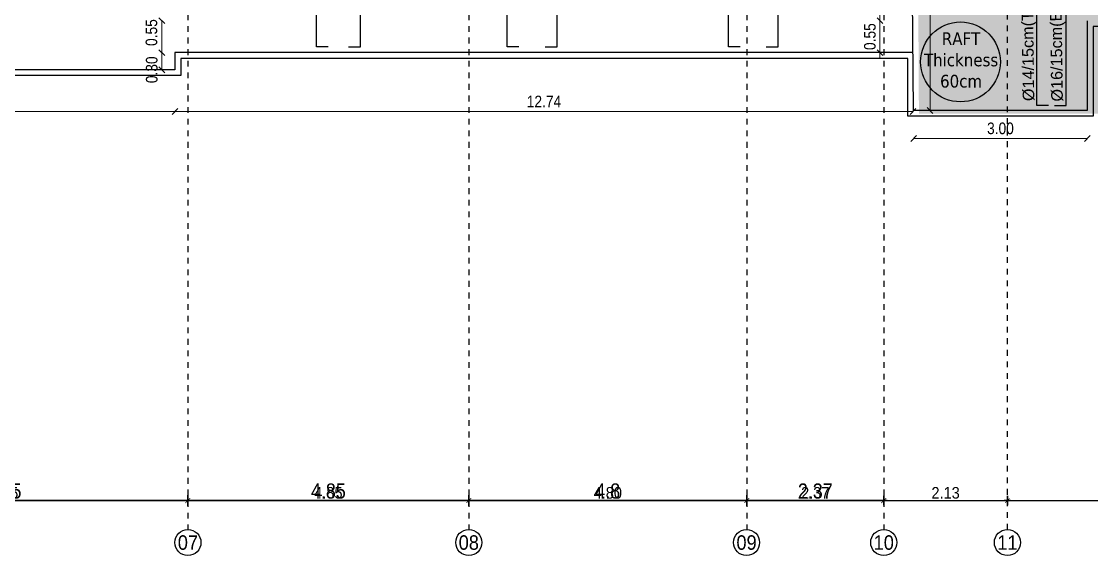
# Model space of a CAD drawing. Header units: metres. Extents: x -55 to 193, y -43 to 92.
# Drawn here: x -5.62 to 12.86, y -10.28 to -1.06 of the extents above; entities that cross this region are included whole.
import ezdxf
from ezdxf.enums import TextEntityAlignment as Align

# ---------------------------------------------------------------- set-up
doc = ezdxf.new("R2010")
doc.units = ezdxf.units.M
doc.header["$MEASUREMENT"] = 0
for name, pattern in [('( Hidden )', [0.375, 0.25, -0.125]), ('CENTER', [50.8, 31.75, -6.35, 6.35, -6.35]), ('F.B COLUMN & AXIS$0$DASHDOT', [25.4, 12.7, -6.35, 0, -6.35])]:
    doc.linetypes.add(name, pattern=pattern)
for name, color, linetype in [('$0$A-AX-AXIS TAGS', 20, 'Continuous'), ('$0$A-AX-NO. TEXT', 41, 'Continuous'), ('A-AX-AXIS LINE', 9, 'CENTER'), ('A-G-DIMENSION', 191, 'Continuous'), ('A-G-XREF LOCKED', 7, 'Continuous'), ('S-BLINDING LINE', 1, 'Continuous'), ('S-CONCRETE PLANS', 4, 'Continuous'), ('S-Steel', 3, 'Continuous'), ('S-TAGS', 135, 'Continuous')]:
    doc.layers.add(name, color=color, linetype=linetype)
for name, color, linetype, lineweight in [('S-D-WATER PROOF', 8, '( Hidden )', 0), ('S-DIMENSIONS', 134, 'Continuous', 13), ('S-TEXT-STEEL', 255, 'Continuous', 15)]:
    doc.layers.add(name, color=color, linetype=linetype, lineweight=lineweight)
doc.styles.add('$0$MT 1-150 (m)', font='arial.ttf', dxfattribs={"width": 0.9, "height": 0.3})
doc.styles.add('ARIAL', font='arial.ttf')
doc.styles.add('MT 1-100 (m)', font='arial.ttf', dxfattribs={"width": 0.9, "height": 0.2})
doc.styles.add('Site 1-200 (m)', font='arial.ttf', dxfattribs={"width": 0.85, "height": 0.2})
doc.styles.add('Tohama', font='tahoma.ttf')
doc.dimstyles.new('FC 1-100 (m)', dxfattribs={"dimtxt": 0.2, "dimasz": 0.1, "dimexe": 0.144, "dimexo": 0.144, "dimgap": 0.072, "dimtad": 1, "dimzin": 1, "dimtxsty": 'Site 1-200 (m)', "dimblk": 'OBLIQUE', "dimcen": 90, "dimse1": 1, "dimse2": 1, "dimclrd": 256, "dimclrt": 256, "dimadec": 3, "dimazin": 3, "dimtfac": 1, "dimtix": 1, "dimtmove": 2, "dimatfit": 3, "dimfxl": 0.144, "dimlwd": -1})
doc.dimstyles.new('FC 1-200 (m)', dxfattribs={"dimtxt": 0.26, "dimasz": 0.03, "dimexe": 0.144, "dimexo": 0.144, "dimgap": 0.03, "dimtad": 1, "dimzin": 9, "dimtxsty": 'Site 1-200 (m)', "dimblk": 'CC-DIMTICK', "dimcen": 90, "dimse1": 1, "dimse2": 1, "dimclrd": 256, "dimclrt": 256, "dimadec": 3, "dimazin": 3, "dimtfac": 1, "dimtix": 1, "dimtmove": 2, "dimatfit": 3, "dimfxl": 0.144, "dimlwd": -1})
doc.dimstyles.new('MOSTAQBAL 1-100 (m)', dxfattribs={"dimtxt": 0.2, "dimasz": 0.027, "dimexe": 0.144, "dimexo": 0.144, "dimgap": 0.072, "dimtad": 1, "dimzin": 1, "dimtxsty": 'MT 1-100 (m)', "dimblk": 'CC-DIMTICK', "dimcen": 90, "dimse1": 1, "dimse2": 1, "dimclrd": 256, "dimclrt": 256, "dimadec": 3, "dimazin": 3, "dimtfac": 1, "dimtix": 1, "dimtmove": 2, "dimatfit": 3, "dimfxl": 0.144, "dimlwd": -1})

# ---------------------------------------------------------------- blocks, each defined once
blk = doc.blocks.new('$0$AXIS TAGS')
at = {"layer": '$0$A-AX-AXIS TAGS'}
blk.add_circle((0, 0), 0.225, dxfattribs=at)
at = {"layer": '$0$A-AX-NO. TEXT', "style": '$0$MT 1-150 (m)', "width": 0.9}
blk.add_attdef('A', text='', height=0.25, dxfattribs=at).set_placement((0, 0), align=Align.MIDDLE_CENTER)
blk = doc.blocks.new('1086-B1-AX-BS2')
at = {"layer": 'A-AX-AXIS LINE', "linetype": 'F.B COLUMN & AXIS$0$DASHDOT', "ltscale": 0.05}
for p, q in [((-2748, 67057), (-2748, -9832)), ((2102, 67057), (2102, -9832)), ((6902, 67057), (6902, -9832)), ((9267, 67057), (9267, -9832))]:
    blk.add_line(p, q, dxfattribs=at)
at = {"layer": '$0$A-AX-NO. TEXT', "xscale": 999.9999999999995, "yscale": 999.9999999999995, "zscale": 999.9999999999995}
for p, values in [((-2748, -10057, 0), {'A': '07'}), ((2102, -10057, 0), {'A': '08'}), ((6898, -10057, 0), {'A': '09'}), ((9267, -10057, 0), {'A': '10'})]:
    blk.add_blockref('$0$AXIS TAGS', p, dxfattribs=at).add_auto_attribs(values)
blk = doc.blocks.new('CC-DIMTICK')
for p, q in [((0, 3), (0, -3)), ((2, 0), (-2, 0))]:
    blk.add_line(p, q)
at = {"const_width": 0.444, "flags": 128}
blk.add_lwpolyline([(-1.41, -1.41), (1.41, 1.41)], dxfattribs=at)
blk = doc.blocks.new('*D300')
at = {"layer": 'A-G-DIMENSION', "transparency": 16777216}
blk.add_line((9.237, -9.332), (6.932, -9.332), dxfattribs=at)
at = {"layer": 'A-G-DIMENSION', "transparency": 16777216, "xscale": 0.03, "yscale": 0.03, "zscale": 0.03, "rotation": 180}
blk.add_blockref('CC-DIMTICK', (6.902, -9.332), dxfattribs=at)
at = {"layer": 'A-G-DIMENSION', "transparency": 16777216, "xscale": 0.03, "yscale": 0.03, "zscale": 0.03}
blk.add_blockref('CC-DIMTICK', (9.267, -9.332), dxfattribs=at)
at = {"layer": 'A-G-DIMENSION', "transparency": 16777216, "insert": (8.085, -9.169), "char_height": 0.26, "attachment_point": 5, "style": 'Site 1-200 (m)'}
blk.add_mtext('\\A1;2.37', dxfattribs=at)
blk = doc.blocks.new('*D301')
at = {"layer": 'A-G-DIMENSION', "transparency": 16777216}
blk.add_line((6.872, -9.332), (2.132, -9.332), dxfattribs=at)
at = {"layer": 'A-G-DIMENSION', "transparency": 16777216, "xscale": 0.03, "yscale": 0.03, "zscale": 0.03, "rotation": 180}
blk.add_blockref('CC-DIMTICK', (2.102, -9.332), dxfattribs=at)
at = {"layer": 'A-G-DIMENSION', "transparency": 16777216, "xscale": 0.03, "yscale": 0.03, "zscale": 0.03}
blk.add_blockref('CC-DIMTICK', (6.902, -9.332), dxfattribs=at)
at = {"layer": 'A-G-DIMENSION', "transparency": 16777216, "insert": (4.502, -9.169), "char_height": 0.26, "attachment_point": 5, "style": 'Site 1-200 (m)'}
blk.add_mtext('\\A1;4.8', dxfattribs=at)
blk = doc.blocks.new('*D302')
at = {"layer": 'A-G-DIMENSION', "transparency": 16777216}
blk.add_line((2.072, -9.332), (-2.718, -9.332), dxfattribs=at)
at = {"layer": 'A-G-DIMENSION', "transparency": 16777216, "xscale": 0.03, "yscale": 0.03, "zscale": 0.03, "rotation": 180}
blk.add_blockref('CC-DIMTICK', (-2.748, -9.332), dxfattribs=at)
at = {"layer": 'A-G-DIMENSION', "transparency": 16777216, "xscale": 0.03, "yscale": 0.03, "zscale": 0.03}
blk.add_blockref('CC-DIMTICK', (2.102, -9.332), dxfattribs=at)
at = {"layer": 'A-G-DIMENSION', "transparency": 16777216, "insert": (-0.323, -9.169), "char_height": 0.26, "attachment_point": 5, "style": 'Site 1-200 (m)'}
blk.add_mtext('\\A1;4.85', dxfattribs=at)
blk = doc.blocks.new('*D303')
at = {"layer": 'A-G-DIMENSION', "transparency": 16777216}
blk.add_line((-2.778, -9.332), (-9.068, -9.332), dxfattribs=at)
at = {"layer": 'A-G-DIMENSION', "transparency": 16777216, "xscale": 0.03, "yscale": 0.03, "zscale": 0.03, "rotation": 180}
blk.add_blockref('CC-DIMTICK', (-9.098, -9.332), dxfattribs=at)
at = {"layer": 'A-G-DIMENSION', "transparency": 16777216, "xscale": 0.03, "yscale": 0.03, "zscale": 0.03}
blk.add_blockref('CC-DIMTICK', (-2.748, -9.332), dxfattribs=at)
at = {"layer": 'A-G-DIMENSION', "transparency": 16777216, "insert": (-5.923, -9.169), "char_height": 0.26, "attachment_point": 5, "style": 'Site 1-200 (m)'}
blk.add_mtext('\\A1;6.35', dxfattribs=at)
blk = doc.blocks.new('1086-B1-AX-BS1')
at = {"layer": 'A-AX-AXIS LINE', "linetype": 'F.B COLUMN & AXIS$0$DASHDOT', "ltscale": 0.05}
for p, q in [((-2748, 67057), (-2748, -9832)), ((2102, 67057), (2102, -9832)), ((6902, 67057), (6902, -9832)), ((9267, 67057), (9267, -9832)), ((11402, -9832), (11402, 67057))]:
    blk.add_line(p, q, dxfattribs=at)
at = {"layer": '$0$A-AX-NO. TEXT', "xscale": 999.9999999999995, "yscale": 999.9999999999995, "zscale": 999.9999999999995}
for p, values in [((-2748, -10057, 0), {'A': '07'}), ((2102, -10057, 0), {'A': '08'}), ((6898, -10057, 0), {'A': '09'}), ((9267, -10057, 0), {'A': '10'}), ((11402, -10057, 0), {'A': '11'})]:
    blk.add_blockref('$0$AXIS TAGS', p, dxfattribs=at).add_auto_attribs(values)
blk = doc.blocks.new('*D320')
at = {"layer": 'A-G-DIMENSION', "transparency": 16777216}
blk.add_line((-9.071, -9.332), (-2.775, -9.332), dxfattribs=at)
at = {"layer": 'A-G-DIMENSION', "transparency": 16777216, "xscale": 0.027, "yscale": 0.027, "zscale": 0.027, "rotation": 180}
blk.add_blockref('CC-DIMTICK', (-9.098, -9.332), dxfattribs=at)
at = {"layer": 'A-G-DIMENSION', "transparency": 16777216, "xscale": 0.027, "yscale": 0.027, "zscale": 0.027}
blk.add_blockref('CC-DIMTICK', (-2.748, -9.332), dxfattribs=at)
at = {"layer": 'A-G-DIMENSION', "transparency": 16777216, "insert": (-5.923, -9.2), "char_height": 0.2, "attachment_point": 5, "style": 'MT 1-100 (m)'}
blk.add_mtext('\\A1;6.35', dxfattribs=at)
blk = doc.blocks.new('*D321')
at = {"layer": 'A-G-DIMENSION', "transparency": 16777216}
blk.add_line((-2.721, -9.332), (2.075, -9.332), dxfattribs=at)
at = {"layer": 'A-G-DIMENSION', "transparency": 16777216, "xscale": 0.027, "yscale": 0.027, "zscale": 0.027, "rotation": 180}
blk.add_blockref('CC-DIMTICK', (-2.748, -9.332), dxfattribs=at)
at = {"layer": 'A-G-DIMENSION', "transparency": 16777216, "xscale": 0.027, "yscale": 0.027, "zscale": 0.027}
blk.add_blockref('CC-DIMTICK', (2.102, -9.332), dxfattribs=at)
at = {"layer": 'A-G-DIMENSION', "transparency": 16777216, "insert": (-0.323, -9.2), "char_height": 0.2, "attachment_point": 5, "style": 'MT 1-100 (m)'}
blk.add_mtext('\\A1;4.85', dxfattribs=at)
blk = doc.blocks.new('*D322')
at = {"layer": 'A-G-DIMENSION', "transparency": 16777216}
blk.add_line((2.129, -9.332), (6.875, -9.332), dxfattribs=at)
at = {"layer": 'A-G-DIMENSION', "transparency": 16777216, "xscale": 0.027, "yscale": 0.027, "zscale": 0.027, "rotation": 180}
blk.add_blockref('CC-DIMTICK', (2.102, -9.332), dxfattribs=at)
at = {"layer": 'A-G-DIMENSION', "transparency": 16777216, "xscale": 0.027, "yscale": 0.027, "zscale": 0.027}
blk.add_blockref('CC-DIMTICK', (6.902, -9.332), dxfattribs=at)
at = {"layer": 'A-G-DIMENSION', "transparency": 16777216, "insert": (4.502, -9.2), "char_height": 0.2, "attachment_point": 5, "style": 'MT 1-100 (m)'}
blk.add_mtext('\\A1;4.80', dxfattribs=at)
blk = doc.blocks.new('*D323')
at = {"layer": 'A-G-DIMENSION', "transparency": 16777216}
blk.add_line((6.929, -9.332), (9.24, -9.332), dxfattribs=at)
at = {"layer": 'A-G-DIMENSION', "transparency": 16777216, "xscale": 0.027, "yscale": 0.027, "zscale": 0.027, "rotation": 180}
blk.add_blockref('CC-DIMTICK', (6.902, -9.332), dxfattribs=at)
at = {"layer": 'A-G-DIMENSION', "transparency": 16777216, "xscale": 0.027, "yscale": 0.027, "zscale": 0.027}
blk.add_blockref('CC-DIMTICK', (9.267, -9.332), dxfattribs=at)
at = {"layer": 'A-G-DIMENSION', "transparency": 16777216, "insert": (8.085, -9.2), "char_height": 0.2, "attachment_point": 5, "style": 'MT 1-100 (m)'}
blk.add_mtext('\\A1;2.37', dxfattribs=at)
blk = doc.blocks.new('*D324')
at = {"layer": 'A-G-DIMENSION', "transparency": 16777216}
blk.add_line((9.294, -9.332), (11.375, -9.332), dxfattribs=at)
at = {"layer": 'A-G-DIMENSION', "transparency": 16777216, "xscale": 0.027, "yscale": 0.027, "zscale": 0.027, "rotation": 180}
blk.add_blockref('CC-DIMTICK', (9.267, -9.332), dxfattribs=at)
at = {"layer": 'A-G-DIMENSION', "transparency": 16777216, "xscale": 0.027, "yscale": 0.027, "zscale": 0.027}
blk.add_blockref('CC-DIMTICK', (11.402, -9.332), dxfattribs=at)
at = {"layer": 'A-G-DIMENSION', "transparency": 16777216, "insert": (10.335, -9.2), "char_height": 0.2, "attachment_point": 5, "style": 'MT 1-100 (m)'}
blk.add_mtext('\\A1;2.13', dxfattribs=at)
blk = doc.blocks.new('*D325')
at = {"layer": 'A-G-DIMENSION', "transparency": 16777216}
blk.add_line((11.429, -9.332), (15.375, -9.332), dxfattribs=at)
at = {"layer": 'A-G-DIMENSION', "transparency": 16777216, "xscale": 0.027, "yscale": 0.027, "zscale": 0.027, "rotation": 180}
blk.add_blockref('CC-DIMTICK', (11.402, -9.332), dxfattribs=at)
at = {"layer": 'A-G-DIMENSION', "transparency": 16777216, "xscale": 0.027, "yscale": 0.027, "zscale": 0.027}
blk.add_blockref('CC-DIMTICK', (15.402, -9.332), dxfattribs=at)
at = {"layer": 'A-G-DIMENSION', "transparency": 16777216, "insert": (13.402, -9.2), "char_height": 0.2, "attachment_point": 5, "style": 'MT 1-100 (m)'}
blk.add_mtext('\\A1;4.00', dxfattribs=at)
blk = doc.blocks.new('_OBLIQUE')
at = {"color": 0, "linetype": 'ByBlock'}
blk.add_line((-0.5, -0.5), (0.5, 0.5), dxfattribs=at)
blk = doc.blocks.new('*D79')
at = {"layer": 'S-DIMENSIONS', "transparency": 16777216}
blk.add_line((12.782, -3.084), (9.783, -3.084), dxfattribs=at)
at = {"layer": 'S-DIMENSIONS', "transparency": 16777216, "xscale": 0.1, "yscale": 0.1, "zscale": 0.1, "rotation": 180}
blk.add_blockref('_OBLIQUE', (9.783, -3.084), dxfattribs=at)
at = {"layer": 'S-DIMENSIONS', "transparency": 16777216, "xscale": 0.1, "yscale": 0.1, "zscale": 0.1}
blk.add_blockref('_OBLIQUE', (12.782, -3.084), dxfattribs=at)
at = {"layer": 'S-DIMENSIONS', "transparency": 16777216, "insert": (11.282, -2.91), "char_height": 0.2, "attachment_point": 5, "style": 'Site 1-200 (m)'}
blk.add_mtext('\\A1;3.00', dxfattribs=at)
blk = doc.blocks.new('*D80')
at = {"layer": 'S-DIMENSIONS', "transparency": 16777216}
blk.add_line((10.066, 0.449), (10.066, -2.601), dxfattribs=at)
at = {"layer": 'S-DIMENSIONS', "transparency": 16777216, "xscale": 0.1, "yscale": 0.1, "zscale": 0.1}
for p, rotation in [((10.066, 0.449), 90), ((10.066, -2.601), 270)]:
    blk.add_blockref('_OBLIQUE', p, dxfattribs=dict(at, rotation=rotation))
at = {"layer": 'S-DIMENSIONS', "transparency": 16777216, "insert": (9.892, -0.704), "char_height": 0.2, "attachment_point": 5, "rotation": 90, "style": 'Site 1-200 (m)'}
blk.add_mtext('\\A1;3.05', dxfattribs=at)
blk = doc.blocks.new('*D245')
at = {"layer": 'S-DIMENSIONS', "transparency": 16777216}
blk.add_line((-2.972, -2.617), (9.772, -2.617), dxfattribs=at)
at = {"layer": 'S-DIMENSIONS', "transparency": 16777216, "xscale": 0.1, "yscale": 0.1, "zscale": 0.1, "rotation": 180}
blk.add_blockref('_OBLIQUE', (-2.972, -2.617), dxfattribs=at)
at = {"layer": 'S-DIMENSIONS', "transparency": 16777216, "xscale": 0.1, "yscale": 0.1, "zscale": 0.1}
blk.add_blockref('_OBLIQUE', (9.772, -2.617), dxfattribs=at)
at = {"layer": 'S-DIMENSIONS', "transparency": 16777216, "insert": (3.4, -2.445), "char_height": 0.2, "attachment_point": 5, "style": 'Site 1-200 (m)'}
blk.add_mtext('\\A1;12.74', dxfattribs=at)
blk = doc.blocks.new('*D246')
at = {"layer": 'S-DIMENSIONS', "transparency": 16777216}
blk.add_line((-2.972, -2.617), (-17.078, -2.617), dxfattribs=at)
at = {"layer": 'S-DIMENSIONS', "transparency": 16777216, "xscale": 0.1, "yscale": 0.1, "zscale": 0.1, "rotation": 180}
blk.add_blockref('_OBLIQUE', (-17.078, -2.617), dxfattribs=at)
at = {"layer": 'S-DIMENSIONS', "transparency": 16777216, "xscale": 0.1, "yscale": 0.1, "zscale": 0.1}
blk.add_blockref('_OBLIQUE', (-2.972, -2.617), dxfattribs=at)
at = {"layer": 'S-DIMENSIONS', "transparency": 16777216, "insert": (-10.025, -2.445), "char_height": 0.2, "attachment_point": 5, "style": 'Site 1-200 (m)'}
blk.add_mtext('\\A1;14.11', dxfattribs=at)
blk = doc.blocks.new('*D247')
at = {"layer": 'S-DIMENSIONS', "transparency": 16777216}
blk.add_line((-3.198, -1.898), (-3.198, -1.601), dxfattribs=at)
at = {"layer": 'S-DIMENSIONS', "transparency": 16777216, "xscale": 0.1, "yscale": 0.1, "zscale": 0.1}
for p, rotation in [((-3.198, -1.601), 90), ((-3.198, -1.898), 270)]:
    blk.add_blockref('_OBLIQUE', p, dxfattribs=dict(at, rotation=rotation))
at = {"layer": 'S-DIMENSIONS', "transparency": 16777216, "insert": (-3.372, -1.898), "char_height": 0.2, "attachment_point": 5, "rotation": 90, "style": 'Site 1-200 (m)'}
blk.add_mtext('\\A1;0.30', dxfattribs=at)
blk = doc.blocks.new('*D248')
at = {"layer": 'S-DIMENSIONS', "transparency": 16777216}
blk.add_line((-3.198, -1.601), (-3.198, -1.051), dxfattribs=at)
at = {"layer": 'S-DIMENSIONS', "transparency": 16777216, "xscale": 0.1, "yscale": 0.1, "zscale": 0.1}
for p, rotation in [((-3.198, -1.051), 90), ((-3.198, -1.601), 270)]:
    blk.add_blockref('_OBLIQUE', p, dxfattribs=dict(at, rotation=rotation))
at = {"layer": 'S-DIMENSIONS', "transparency": 16777216, "insert": (-3.377, -1.256), "char_height": 0.2, "attachment_point": 5, "rotation": 90, "style": 'Site 1-200 (m)'}
blk.add_mtext('\\A1;0.55', dxfattribs=at)
blk = doc.blocks.new('*D249')
at = {"layer": 'S-DIMENSIONS', "transparency": 16777216}
for p, q in [((9.202, -1.051), (9.202, -0.951)), ((9.202, -1.601), (9.202, -1.051)), ((9.202, -1.601), (9.202, -1.701))]:
    blk.add_line(p, q, dxfattribs=at)
at = {"layer": 'S-DIMENSIONS', "transparency": 16777216, "xscale": 0.1, "yscale": 0.1, "zscale": 0.1}
for p, rotation in [((9.202, -1.051), 270), ((9.202, -1.601), 90)]:
    blk.add_blockref('_OBLIQUE', p, dxfattribs=dict(at, rotation=rotation))
at = {"layer": 'S-DIMENSIONS', "transparency": 16777216, "insert": (9.028, -1.326), "char_height": 0.2, "attachment_point": 5, "rotation": 90, "style": 'Site 1-200 (m)'}
blk.add_mtext('\\A1;0.55', dxfattribs=at)
blk = doc.blocks.new('1086-B1-X-COBS2')
at = {"layer": 'A-G-XREF LOCKED', "xscale": 0.001, "yscale": 0.001, "zscale": 0.001}
blk.add_blockref('1086-B1-AX-BS2', (0, 0), dxfattribs=at)
at = {"layer": 'A-G-DIMENSION'}
for base, p1, p2, picture, middle in [((2.102, -9.332), (6.902, -8.866), (2.102, -9.332), '*D301', (4.502, -9.169)), ((6.9018, -9.3321), (9.2674, -8.8661), (6.9018, -8.8661), '*D300', (8.0846, -9.1693)), ((-9.098, -9.332), (-2.748, -9.332), (-9.098, -9.332), '*D303', (-5.923, -9.169)), ((-2.748, -9.332), (2.102, -9.332), (-2.748, -9.332), '*D302', (-0.323, -9.169))]:
    dim = blk.add_linear_dim(base=base, p1=p1, p2=p2, dimstyle='FC 1-200 (m)', dxfattribs=at)
    dim.commit()
    dim.dimension.update_dxf_attribs({"geometry": picture, "text_midpoint": middle})
blk = doc.blocks.new('1086-B1-X-COBS1')
at = {"xscale": 0.001, "yscale": 0.001, "zscale": 0.001}
blk.add_blockref('1086-B1-AX-BS1', (0, 0), dxfattribs=at)
at = {"layer": 'A-G-DIMENSION'}
for base, p1, p2, picture, middle in [((-2.748, -9.332), (-9.098, -8.484), (-2.748, -8.336), '*D320', (-5.923, -9.2)), ((2.102, -9.332), (-2.748, -8.336), (2.102, -8.442), '*D321', (-0.323, -9.2)), ((6.902, -9.332), (2.102, -8.442), (6.902, -8.569), '*D322', (4.502, -9.2)), ((9.2674, -9.3321), (6.9018, -8.5693), (9.2674, -8.7605), '*D323', (8.0846, -9.1999)), ((11.4018, -9.3321), (9.2674, -8.7605), (11.4018, -8.6967), '*D324', (10.3346, -9.1999)), ((15.402, -9.332), (11.402, -8.697), (15.402, -8.973), '*D325', (13.402, -9.2))]:
    dim = blk.add_linear_dim(base=base, p1=p1, p2=p2, dimstyle='MOSTAQBAL 1-100 (m)', dxfattribs=at)
    dim.commit()
    dim.dimension.update_dxf_attribs({"geometry": picture, "text_midpoint": middle})

msp = doc.modelspace()

# ---------------------------------------------------------------- hatches: boundary and pattern name
at = {"layer": 'S-D-WATER PROOF'}
h = msp.add_hatch(color=254, dxfattribs=at)
h.dxf.hatch_style = 1
edge = h.paths.add_edge_path()
edge.add_line((9.856, 0.496), (20.517, 0.496))
edge.add_line((20.517, 0.496), (20.536, 0.563))
edge.add_arc((19.701, 5.796), 5.299, 279.0657, 365.2854)
edge.add_line((24.977, 6.284), (26.67, 6.44))
edge.add_arc((19.701, 5.796), 6.999, -82.2058, 5.2813, ccw=False)
edge.add_line((20.65, -1.139), (19.974, -1.204))
edge.add_line((19.974, -1.204), (13.024, -1.204))
edge.add_line((13.024, -1.204), (13.024, -2.654))
edge.add_line((13.024, -2.654), (9.874, -2.654))
edge.add_line((9.874, -2.654), (9.856, 0.496))

# ---------------------------------------------------------------- linework, layer by layer
at = {"layer": 'S-BLINDING LINE'}
msp.add_lwpolyline([(19.852, -1.151), (12.882, -1.151), (12.882, -2.701), (9.682, -2.701), (9.682, -1.701), (-2.872, -1.701), (-2.872, -1.998), (-12.971, -1.998)], dxfattribs=at)
at = {"layer": 'S-CONCRETE PLANS'}
for p, q in [((9.783, -2.601), (9.752, 0.449)), ((12.782, -1.051), (12.782, -2.601)), ((12.782, -2.601), (9.783, -2.601))]:
    msp.add_line(p, q, dxfattribs=at)
msp.add_lwpolyline([(9.772, -1.601), (-2.972, -1.601), (-2.972, -1.898), (-17.078, -1.898), (-17.078, 0.602), (-16.613, 0.602)], dxfattribs=at)
at = {"layer": 'S-Steel'}
for points in [[(2.967, -1.501), (2.767, -1.501), (2.767, 9.749)], [(6.785, -1.501), (6.585, -1.501), (6.585, 9.749)], [(3.418, -1.501), (3.625, -1.501), (3.625, 5.149)], [(-0.324, -1.501), (-0.525, -1.501), (-0.525, 4.549)], [(0.027, -1.501), (0.234, -1.501), (0.234, 2.449)], [(7.237, -1.501), (7.444, -1.501), (7.444, 2.149)], [(12.113, -2.513), (11.913, -2.513), (11.913, 0.349), (12.113, 0.349)], [(12.214, -2.513), (12.414, -2.513), (12.414, 0.349), (12.214, 0.349)]]:
    msp.add_lwpolyline(points, dxfattribs=at)
at = {"layer": 'S-TAGS', "ltscale": 0.05}
msp.add_circle((10.592, -1.762), 0.689, dxfattribs=at)

# ---------------------------------------------------------------- block references
at = {"layer": 'A-G-XREF LOCKED'}
msp.add_blockref('1086-B1-X-COBS2', (0, 0), dxfattribs=at)
at = {"layer": 'S-CONCRETE PLANS'}
msp.add_blockref('1086-B1-X-COBS1', (0, 0), dxfattribs=at)

# ---------------------------------------------------------------- texts
at = {"layer": 'S-TAGS', "ltscale": 0.05, "insert": (11.431, -1.251), "char_height": 0.22, "width": 1.65732, "attachment_point": 3, "style": 'Tohama'}
msp.add_mtext('\\pxqc;RAFT Thickness^J60cm', dxfattribs=at)
at = {"layer": 'S-TEXT-STEEL', "ltscale": 0.05, "style": 'ARIAL'}
for s, p in [('%%C14/15cm(Top)', (11.854, -1.459)), ('%%C16/15cm(Bot.)', (12.346, -1.459))]:
    msp.add_text(s, height=0.2, rotation=90.7585, dxfattribs=at).set_placement(p, align=Align.CENTER)

# ---------------------------------------------------------------- dimensions: what is measured, and where the dimension line sits
at = {"layer": 'S-DIMENSIONS'}
for base, p1, p2, picture, middle in [((10.066, -2.601), (9.84, 0.449), (9.84, -2.601), '*D80', (9.892, -0.704)), ((-3.198, -1.051), (-2.972, -1.601), (-2.972, -1.051), '*D248', (-3.377, -1.256)), ((-3.198, -1.601), (-2.972, -1.898), (-2.972, -1.601), '*D247', (-3.372, -1.898))]:
    dim = msp.add_linear_dim(base=base, p1=p1, p2=p2, angle=90, dimstyle='FC 1-100 (m)', dxfattribs=at)
    dim.commit()
    dim.dimension.update_dxf_attribs({"geometry": picture, "text_midpoint": middle, "dimtype": 160})
dim = msp.add_linear_dim(base=(9.202, -1.051), p1=(-2.972, -1.601), p2=(-2.948, -1.051), angle=90, dimstyle='FC 1-100 (m)', dxfattribs=at)
dim.commit()
dim.dimension.update_dxf_attribs({"geometry": '*D249', "text_midpoint": (9.028, -1.326)})
for base, p1, p2, picture, middle in [((-17.078, -2.617), (-2.972, -1.601), (-17.078, -1.898), '*D246', (-10.025, -2.445)), ((9.772, -2.617), (-2.972, -1.601), (9.772, -1.601), '*D245', (3.4, -2.445)), ((9.783, -3.084), (12.782, -2.601), (9.783, -2.601), '*D79', (11.282, -2.91))]:
    dim = msp.add_linear_dim(base=base, p1=p1, p2=p2, dimstyle='FC 1-100 (m)', dxfattribs=at)
    dim.commit()
    dim.dimension.update_dxf_attribs({"geometry": picture, "text_midpoint": middle})

doc.saveas('drawing.dxf')
